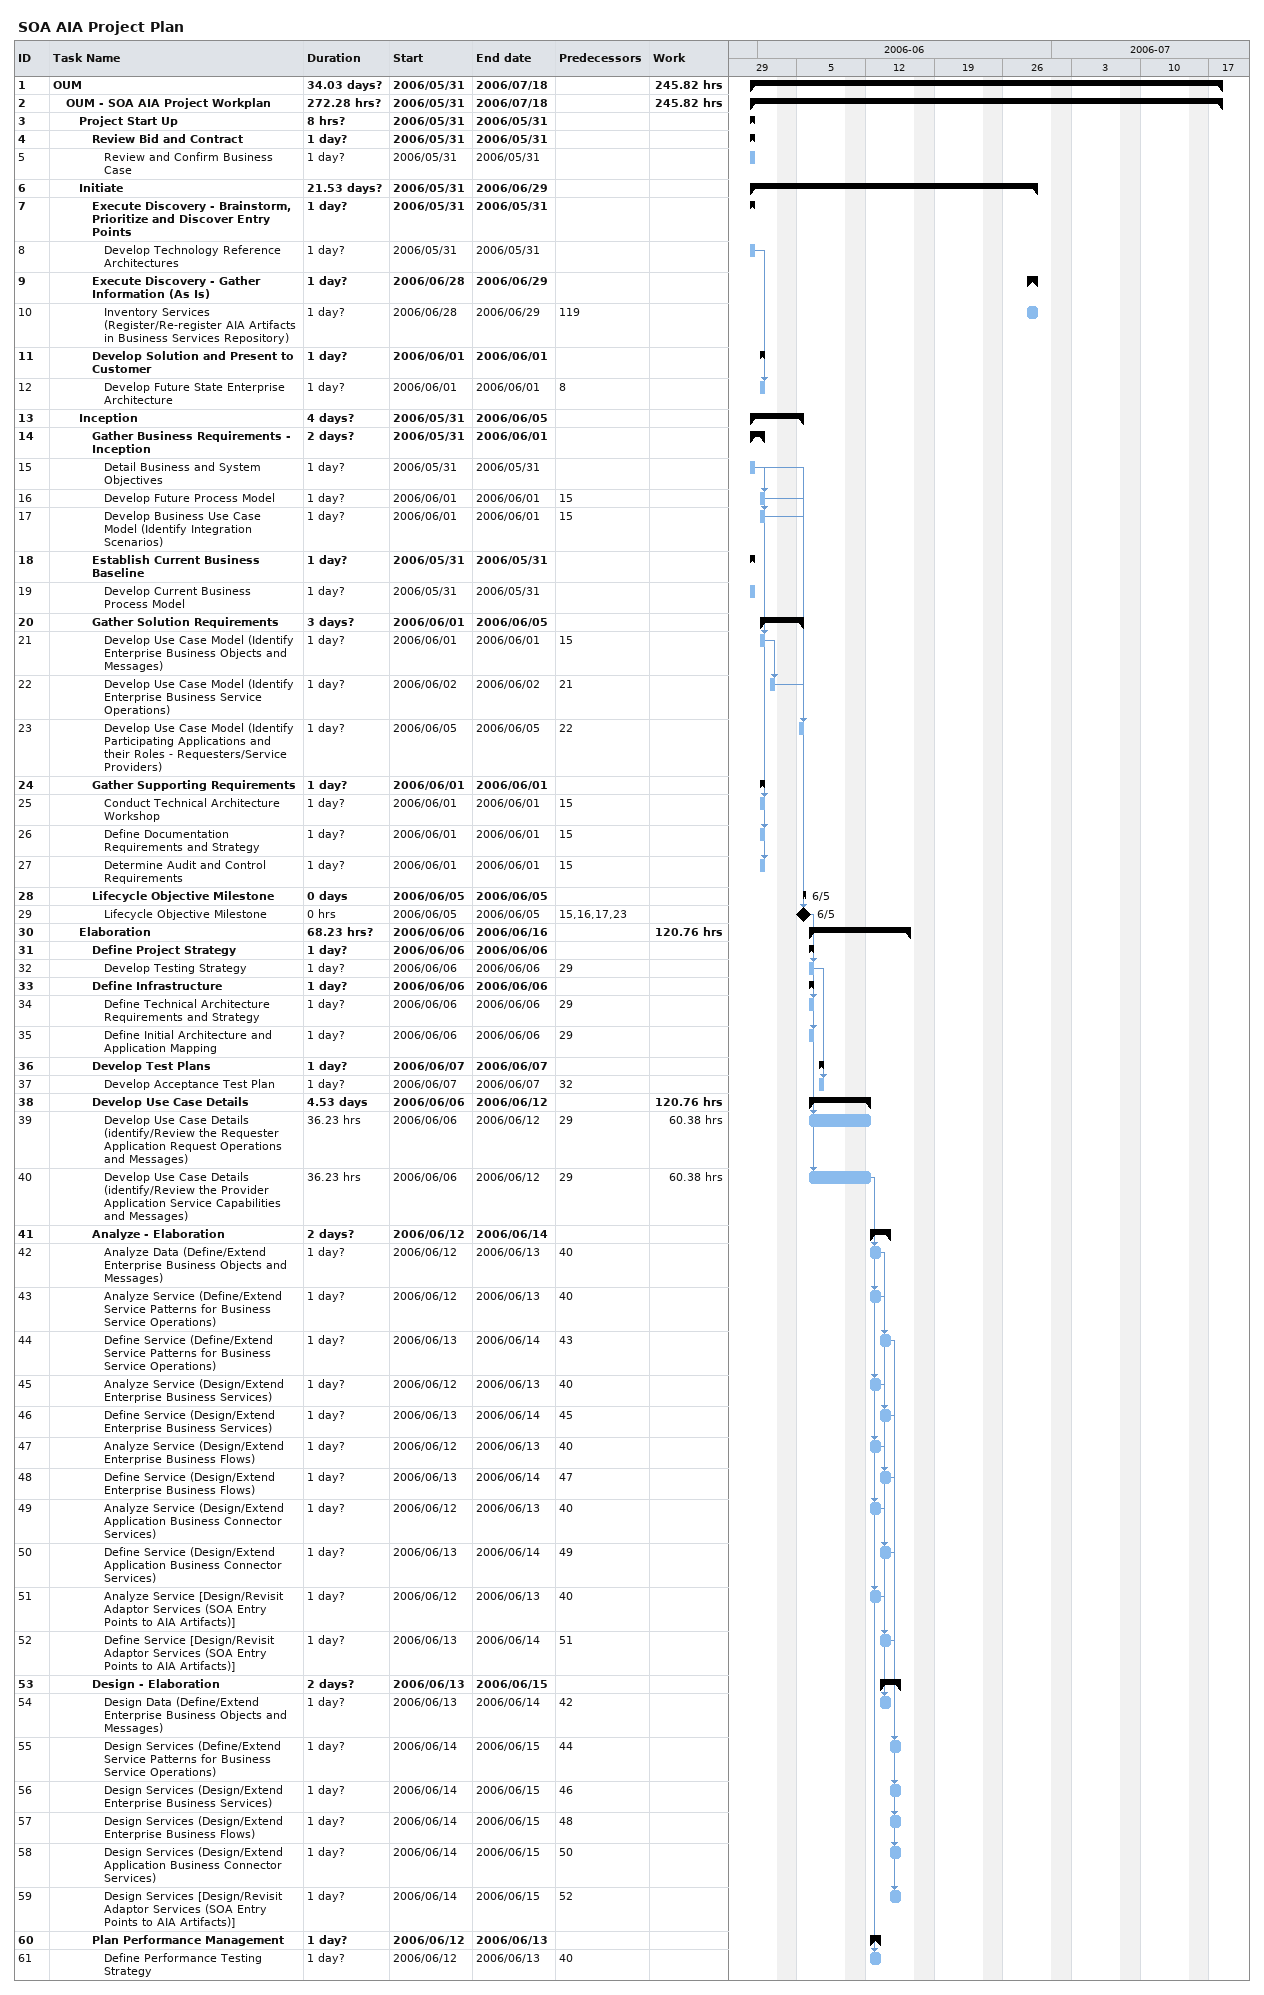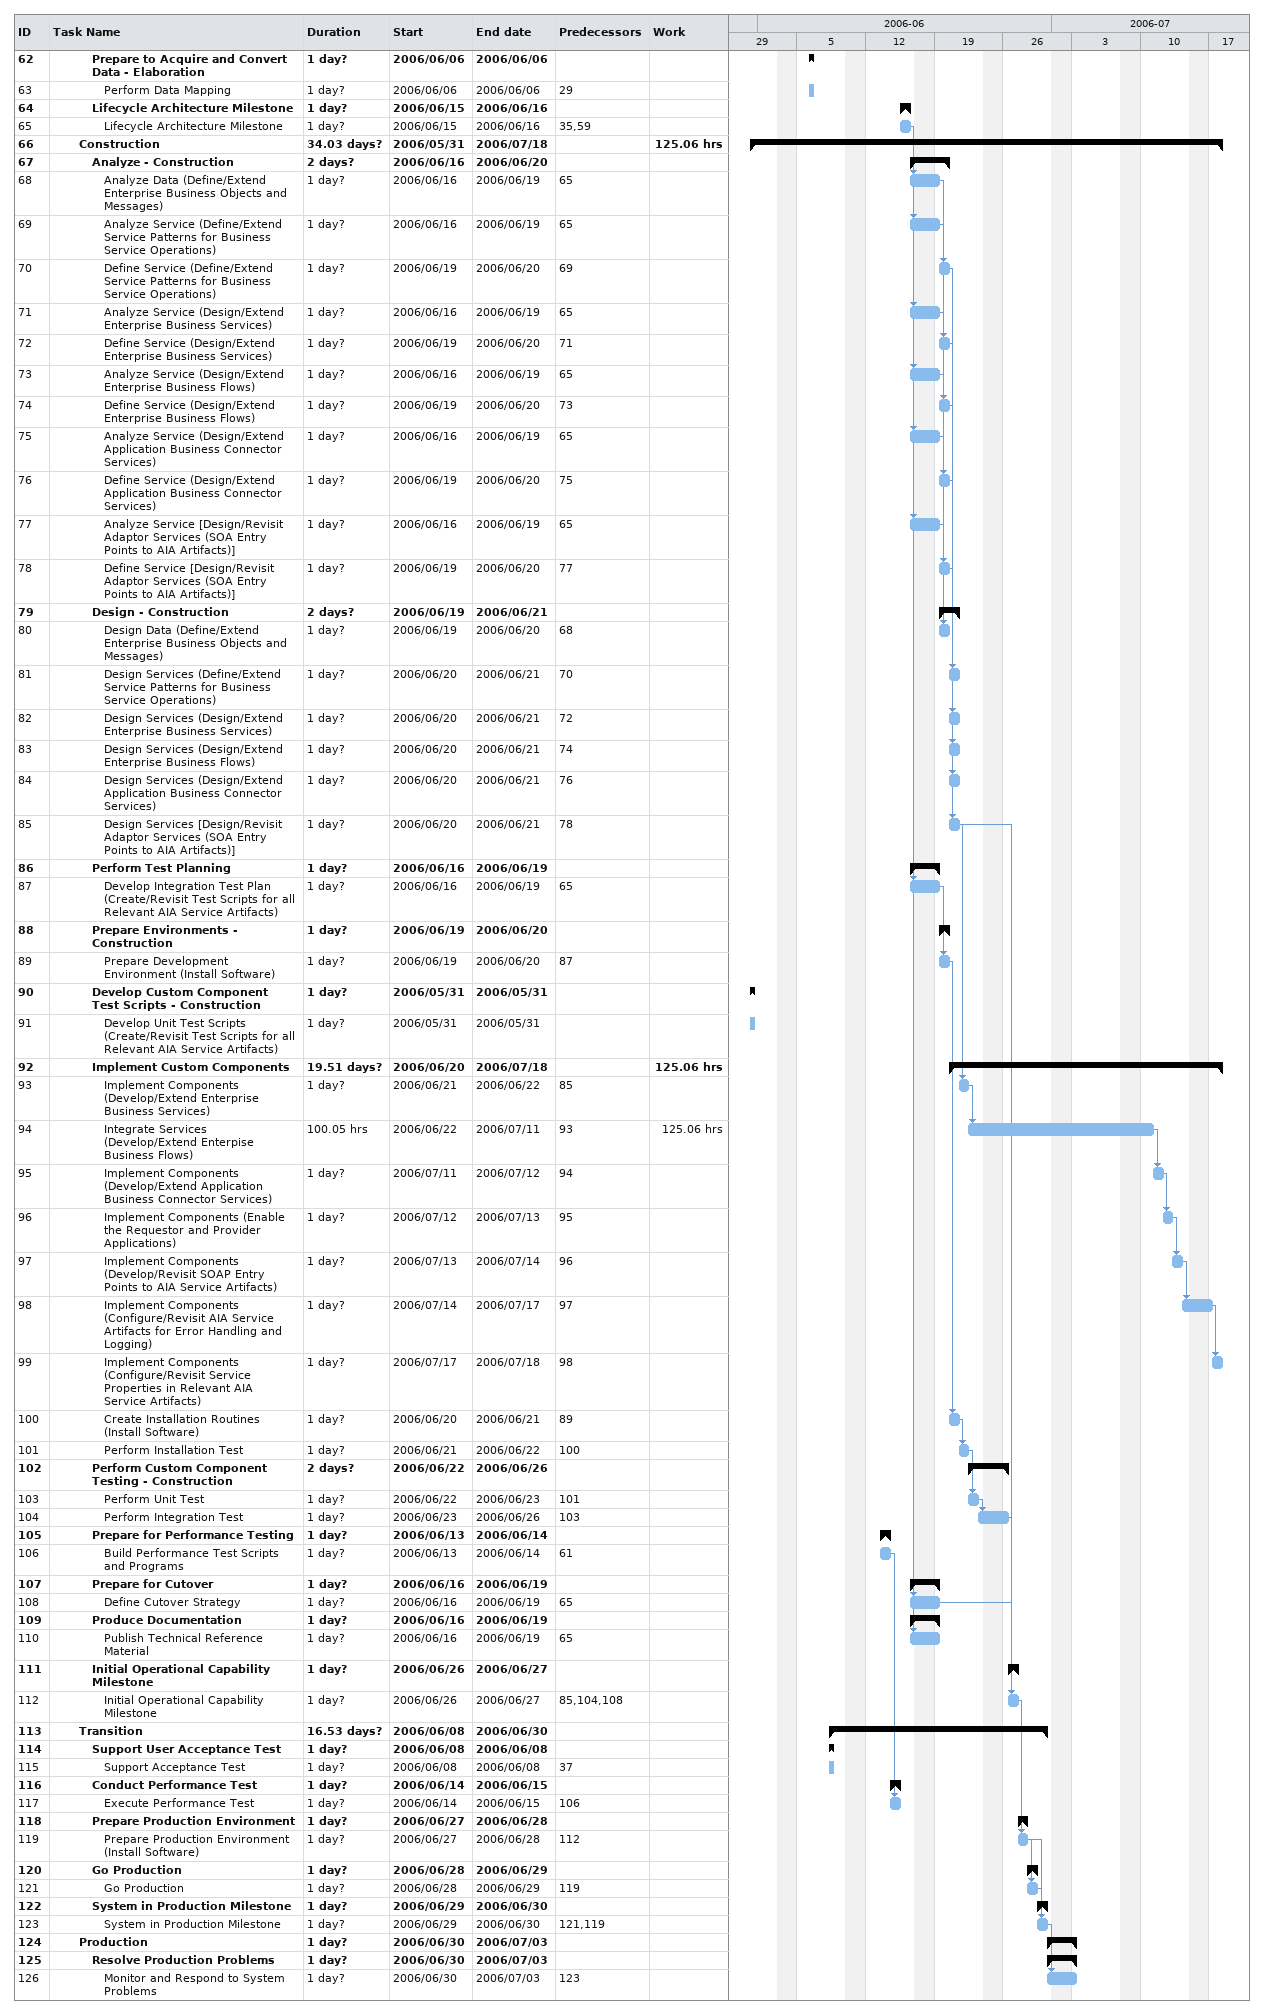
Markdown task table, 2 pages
SOA AIA Project Plan

| ID | Level | Task | Duration | Start | Finish | Predecessors | Work (h) |
|---|---|---|---|---|---|---|---|
| 1 | 1 | **OUM** | 34.03d? | 2006-05-31 | 2006-07-18 |  | 245.82 |
| 2 | 2 | **OUM - SOA AIA Project Workplan** | 272.28h? | 2006-05-31 | 2006-07-18 |  | 245.82 |
| 3 | 3 | **Project Start Up** | 8h? | 2006-05-31 | 2006-05-31 |  |  |
| 4 | 4 | **Review Bid and Contract** | 1d? | 2006-05-31 | 2006-05-31 |  |  |
| 5 | 5 | Review and Confirm Business Case | 1d? | 2006-05-31 | 2006-05-31 |  |  |
| 6 | 3 | **Initiate** | 21.53d? | 2006-05-31 | 2006-06-29 |  |  |
| 7 | 4 | **Execute Discovery - Brainstorm, Prioritize and Discover Entry Points** | 1d? | 2006-05-31 | 2006-05-31 |  |  |
| 8 | 5 | Develop Technology Reference Architectures | 1d? | 2006-05-31 | 2006-05-31 |  |  |
| 9 | 4 | **Execute Discovery - Gather Information (As Is)** | 1d? | 2006-06-28 | 2006-06-29 |  |  |
| 10 | 5 | Inventory Services (Register/Re-register AIA Artifacts in Business Services Repository) | 1d? | 2006-06-28 | 2006-06-29 | 119 |  |
| 11 | 4 | **Develop Solution and Present to Customer** | 1d? | 2006-06-01 | 2006-06-01 |  |  |
| 12 | 5 | Develop Future State Enterprise Architecture | 1d? | 2006-06-01 | 2006-06-01 | 8 |  |
| 13 | 3 | **Inception** | 4d? | 2006-05-31 | 2006-06-05 |  |  |
| 14 | 4 | **Gather Business Requirements - Inception** | 2d? | 2006-05-31 | 2006-06-01 |  |  |
| 15 | 5 | Detail Business and System Objectives | 1d? | 2006-05-31 | 2006-05-31 |  |  |
| 16 | 5 | Develop Future Process Model | 1d? | 2006-06-01 | 2006-06-01 | 15 |  |
| 17 | 5 | Develop Business Use Case Model (Identify Integration Scenarios) | 1d? | 2006-06-01 | 2006-06-01 | 15 |  |
| 18 | 4 | **Establish Current Business Baseline** | 1d? | 2006-05-31 | 2006-05-31 |  |  |
| 19 | 5 | Develop Current Business Process Model | 1d? | 2006-05-31 | 2006-05-31 |  |  |
| 20 | 4 | **Gather Solution Requirements** | 3d? | 2006-06-01 | 2006-06-05 |  |  |
| 21 | 5 | Develop Use Case Model (Identify Enterprise Business Objects and Messages) | 1d? | 2006-06-01 | 2006-06-01 | 15 |  |
| 22 | 5 | Develop Use Case Model (Identify Enterprise Business Service Operations) | 1d? | 2006-06-02 | 2006-06-02 | 21 |  |
| 23 | 5 | Develop Use Case Model (Identify Participating Applications and their Roles - Requesters/Service Providers) | 1d? | 2006-06-05 | 2006-06-05 | 22 |  |
| 24 | 4 | **Gather Supporting Requirements** | 1d? | 2006-06-01 | 2006-06-01 |  |  |
| 25 | 5 | Conduct Technical Architecture Workshop | 1d? | 2006-06-01 | 2006-06-01 | 15 |  |
| 26 | 5 | Define Documentation Requirements and Strategy | 1d? | 2006-06-01 | 2006-06-01 | 15 |  |
| 27 | 5 | Determine Audit and Control Requirements | 1d? | 2006-06-01 | 2006-06-01 | 15 |  |
| 28 | 4 | **Lifecycle Objective Milestone** | 0d | 2006-06-05 | 2006-06-05 |  |  |
| 29 | 5 | Lifecycle Objective Milestone | 0h | 2006-06-05 | 2006-06-05 | 15, 16, 17, 23 |  |
| 30 | 3 | **Elaboration** | 68.23h? | 2006-06-06 | 2006-06-16 |  | 120.76 |
| 31 | 4 | **Define Project Strategy** | 1d? | 2006-06-06 | 2006-06-06 |  |  |
| 32 | 5 | Develop Testing Strategy | 1d? | 2006-06-06 | 2006-06-06 | 29 |  |
| 33 | 4 | **Define Infrastructure** | 1d? | 2006-06-06 | 2006-06-06 |  |  |
| 34 | 5 | Define Technical Architecture Requirements and Strategy | 1d? | 2006-06-06 | 2006-06-06 | 29 |  |
| 35 | 5 | Define Initial Architecture and Application Mapping | 1d? | 2006-06-06 | 2006-06-06 | 29 |  |
| 36 | 4 | **Develop Test Plans** | 1d? | 2006-06-07 | 2006-06-07 |  |  |
| 37 | 5 | Develop Acceptance Test Plan | 1d? | 2006-06-07 | 2006-06-07 | 32 |  |
| 38 | 4 | **Develop Use Case Details** | 4.53d | 2006-06-06 | 2006-06-12 |  | 120.76 |
| 39 | 5 | Develop Use Case Details (identify/Review the Requester Application Request Operations and Messages) | 36.23h | 2006-06-06 | 2006-06-12 | 29 | 60.38 |
| 40 | 5 | Develop Use Case Details (identify/Review the Provider Application Service Capabilities and Messages) | 36.23h | 2006-06-06 | 2006-06-12 | 29 | 60.38 |
| 41 | 4 | **Analyze - Elaboration** | 2d? | 2006-06-12 | 2006-06-14 |  |  |
| 42 | 5 | Analyze Data (Define/Extend Enterprise Business Objects and Messages) | 1d? | 2006-06-12 | 2006-06-13 | 40 |  |
| 43 | 5 | Analyze Service (Define/Extend Service Patterns for Business Service Operations) | 1d? | 2006-06-12 | 2006-06-13 | 40 |  |
| 44 | 5 | Define Service (Define/Extend Service Patterns for Business Service Operations) | 1d? | 2006-06-13 | 2006-06-14 | 43 |  |
| 45 | 5 | Analyze Service (Design/Extend Enterprise Business Services) | 1d? | 2006-06-12 | 2006-06-13 | 40 |  |
| 46 | 5 | Define Service (Design/Extend Enterprise Business Services) | 1d? | 2006-06-13 | 2006-06-14 | 45 |  |
| 47 | 5 | Analyze Service (Design/Extend Enterprise Business Flows) | 1d? | 2006-06-12 | 2006-06-13 | 40 |  |
| 48 | 5 | Define Service (Design/Extend Enterprise Business Flows) | 1d? | 2006-06-13 | 2006-06-14 | 47 |  |
| 49 | 5 | Analyze Service (Design/Extend Application Business Connector Services) | 1d? | 2006-06-12 | 2006-06-13 | 40 |  |
| 50 | 5 | Define Service (Design/Extend Application Business Connector Services) | 1d? | 2006-06-13 | 2006-06-14 | 49 |  |
| 51 | 5 | Analyze Service [Design/Revisit Adaptor Services (SOA Entry Points to AIA Artifacts)] | 1d? | 2006-06-12 | 2006-06-13 | 40 |  |
| 52 | 5 | Define Service [Design/Revisit Adaptor Services (SOA Entry Points to AIA Artifacts)] | 1d? | 2006-06-13 | 2006-06-14 | 51 |  |
| 53 | 4 | **Design - Elaboration** | 2d? | 2006-06-13 | 2006-06-15 |  |  |
| 54 | 5 | Design Data (Define/Extend Enterprise Business Objects and Messages) | 1d? | 2006-06-13 | 2006-06-14 | 42 |  |
| 55 | 5 | Design Services (Define/Extend Service Patterns for Business Service Operations) | 1d? | 2006-06-14 | 2006-06-15 | 44 |  |
| 56 | 5 | Design Services (Design/Extend Enterprise Business Services) | 1d? | 2006-06-14 | 2006-06-15 | 46 |  |
| 57 | 5 | Design Services (Design/Extend Enterprise Business Flows) | 1d? | 2006-06-14 | 2006-06-15 | 48 |  |
| 58 | 5 | Design Services (Design/Extend Application Business Connector Services) | 1d? | 2006-06-14 | 2006-06-15 | 50 |  |
| 59 | 5 | Design Services [Design/Revisit Adaptor Services (SOA Entry Points to AIA Artifacts)] | 1d? | 2006-06-14 | 2006-06-15 | 52 |  |
| 60 | 4 | **Plan Performance Management** | 1d? | 2006-06-12 | 2006-06-13 |  |  |
| 61 | 5 | Define Performance Testing Strategy | 1d? | 2006-06-12 | 2006-06-13 | 40 |  |
| 62 | 4 | **Prepare to Acquire and Convert Data - Elaboration** | 1d? | 2006-06-06 | 2006-06-06 |  |  |
| 63 | 5 | Perform Data Mapping | 1d? | 2006-06-06 | 2006-06-06 | 29 |  |
| 64 | 4 | **Lifecycle Architecture Milestone** | 1d? | 2006-06-15 | 2006-06-16 |  |  |
| 65 | 5 | Lifecycle Architecture Milestone | 1d? | 2006-06-15 | 2006-06-16 | 35, 59 |  |
| 66 | 3 | **Construction** | 34.03d? | 2006-05-31 | 2006-07-18 |  | 125.06 |
| 67 | 4 | **Analyze - Construction** | 2d? | 2006-06-16 | 2006-06-20 |  |  |
| 68 | 5 | Analyze Data (Define/Extend Enterprise Business Objects and Messages) | 1d? | 2006-06-16 | 2006-06-19 | 65 |  |
| 69 | 5 | Analyze Service (Define/Extend Service Patterns for Business Service Operations) | 1d? | 2006-06-16 | 2006-06-19 | 65 |  |
| 70 | 5 | Define Service (Define/Extend Service Patterns for Business Service Operations) | 1d? | 2006-06-19 | 2006-06-20 | 69 |  |
| 71 | 5 | Analyze Service (Design/Extend Enterprise Business Services) | 1d? | 2006-06-16 | 2006-06-19 | 65 |  |
| 72 | 5 | Define Service (Design/Extend Enterprise Business Services) | 1d? | 2006-06-19 | 2006-06-20 | 71 |  |
| 73 | 5 | Analyze Service (Design/Extend Enterprise Business Flows) | 1d? | 2006-06-16 | 2006-06-19 | 65 |  |
| 74 | 5 | Define Service (Design/Extend Enterprise Business Flows) | 1d? | 2006-06-19 | 2006-06-20 | 73 |  |
| 75 | 5 | Analyze Service (Design/Extend Application Business Connector Services) | 1d? | 2006-06-16 | 2006-06-19 | 65 |  |
| 76 | 5 | Define Service (Design/Extend Application Business Connector Services) | 1d? | 2006-06-19 | 2006-06-20 | 75 |  |
| 77 | 5 | Analyze Service [Design/Revisit Adaptor Services (SOA Entry Points to AIA Artifacts)] | 1d? | 2006-06-16 | 2006-06-19 | 65 |  |
| 78 | 5 | Define Service [Design/Revisit Adaptor Services (SOA Entry Points to AIA Artifacts)] | 1d? | 2006-06-19 | 2006-06-20 | 77 |  |
| 79 | 4 | **Design - Construction** | 2d? | 2006-06-19 | 2006-06-21 |  |  |
| 80 | 5 | Design Data (Define/Extend Enterprise Business Objects and Messages) | 1d? | 2006-06-19 | 2006-06-20 | 68 |  |
| 81 | 5 | Design Services (Define/Extend Service Patterns for Business Service Operations) | 1d? | 2006-06-20 | 2006-06-21 | 70 |  |
| 82 | 5 | Design Services (Design/Extend Enterprise Business Services) | 1d? | 2006-06-20 | 2006-06-21 | 72 |  |
| 83 | 5 | Design Services (Design/Extend Enterprise Business Flows) | 1d? | 2006-06-20 | 2006-06-21 | 74 |  |
| 84 | 5 | Design Services (Design/Extend Application Business Connector Services) | 1d? | 2006-06-20 | 2006-06-21 | 76 |  |
| 85 | 5 | Design Services [Design/Revisit Adaptor Services (SOA Entry Points to AIA Artifacts)] | 1d? | 2006-06-20 | 2006-06-21 | 78 |  |
| 86 | 4 | **Perform Test Planning** | 1d? | 2006-06-16 | 2006-06-19 |  |  |
| 87 | 5 | Develop Integration Test Plan (Create/Revisit Test Scripts for all Relevant AIA Service Artifacts) | 1d? | 2006-06-16 | 2006-06-19 | 65 |  |
| 88 | 4 | **Prepare Environments - Construction** | 1d? | 2006-06-19 | 2006-06-20 |  |  |
| 89 | 5 | Prepare Development Environment (Install Software) | 1d? | 2006-06-19 | 2006-06-20 | 87 |  |
| 90 | 4 | **Develop Custom Component Test Scripts - Construction** | 1d? | 2006-05-31 | 2006-05-31 |  |  |
| 91 | 5 | Develop Unit Test Scripts (Create/Revisit Test Scripts for all Relevant AIA Service Artifacts) | 1d? | 2006-05-31 | 2006-05-31 |  |  |
| 92 | 4 | **Implement Custom Components** | 19.51d? | 2006-06-20 | 2006-07-18 |  | 125.06 |
| 93 | 5 | Implement Components (Develop/Extend Enterprise Business Services) | 1d? | 2006-06-21 | 2006-06-22 | 85 |  |
| 94 | 5 | Integrate Services (Develop/Extend Enterpise Business Flows) | 100.05h | 2006-06-22 | 2006-07-11 | 93 | 125.06 |
| 95 | 5 | Implement Components (Develop/Extend Application Business Connector Services) | 1d? | 2006-07-11 | 2006-07-12 | 94 |  |
| 96 | 5 | Implement Components (Enable the Requestor and Provider Applications) | 1d? | 2006-07-12 | 2006-07-13 | 95 |  |
| 97 | 5 | Implement Components (Develop/Revisit SOAP Entry Points to AIA Service Artifacts) | 1d? | 2006-07-13 | 2006-07-14 | 96 |  |
| 98 | 5 | Implement Components (Configure/Revisit AIA Service Artifacts for Error Handling and Logging) | 1d? | 2006-07-14 | 2006-07-17 | 97 |  |
| 99 | 5 | Implement Components (Configure/Revisit Service Properties in Relevant AIA Service Artifacts) | 1d? | 2006-07-17 | 2006-07-18 | 98 |  |
| 100 | 5 | Create Installation Routines (Install Software) | 1d? | 2006-06-20 | 2006-06-21 | 89 |  |
| 101 | 5 | Perform Installation Test | 1d? | 2006-06-21 | 2006-06-22 | 100 |  |
| 102 | 4 | **Perform Custom Component Testing - Construction** | 2d? | 2006-06-22 | 2006-06-26 |  |  |
| 103 | 5 | Perform Unit Test | 1d? | 2006-06-22 | 2006-06-23 | 101 |  |
| 104 | 5 | Perform Integration Test | 1d? | 2006-06-23 | 2006-06-26 | 103 |  |
| 105 | 4 | **Prepare for Performance Testing** | 1d? | 2006-06-13 | 2006-06-14 |  |  |
| 106 | 5 | Build Performance Test Scripts and Programs | 1d? | 2006-06-13 | 2006-06-14 | 61 |  |
| 107 | 4 | **Prepare for Cutover** | 1d? | 2006-06-16 | 2006-06-19 |  |  |
| 108 | 5 | Define Cutover Strategy | 1d? | 2006-06-16 | 2006-06-19 | 65 |  |
| 109 | 4 | **Produce Documentation** | 1d? | 2006-06-16 | 2006-06-19 |  |  |
| 110 | 5 | Publish Technical Reference Material | 1d? | 2006-06-16 | 2006-06-19 | 65 |  |
| 111 | 4 | **Initial Operational Capability Milestone** | 1d? | 2006-06-26 | 2006-06-27 |  |  |
| 112 | 5 | Initial Operational Capability Milestone | 1d? | 2006-06-26 | 2006-06-27 | 85, 104, 108 |  |
| 113 | 3 | **Transition** | 16.53d? | 2006-06-08 | 2006-06-30 |  |  |
| 114 | 4 | **Support User Acceptance Test** | 1d? | 2006-06-08 | 2006-06-08 |  |  |
| 115 | 5 | Support Acceptance Test | 1d? | 2006-06-08 | 2006-06-08 | 37 |  |
| 116 | 4 | **Conduct Performance Test** | 1d? | 2006-06-14 | 2006-06-15 |  |  |
| 117 | 5 | Execute Performance Test | 1d? | 2006-06-14 | 2006-06-15 | 106 |  |
| 118 | 4 | **Prepare Production Environment** | 1d? | 2006-06-27 | 2006-06-28 |  |  |
| 119 | 5 | Prepare Production Environment (Install Software) | 1d? | 2006-06-27 | 2006-06-28 | 112 |  |
| 120 | 4 | **Go Production** | 1d? | 2006-06-28 | 2006-06-29 |  |  |
| 121 | 5 | Go Production | 1d? | 2006-06-28 | 2006-06-29 | 119 |  |
| 122 | 4 | **System in Production Milestone** | 1d? | 2006-06-29 | 2006-06-30 |  |  |
| 123 | 5 | System in Production Milestone | 1d? | 2006-06-29 | 2006-06-30 | 121, 119 |  |
| 124 | 3 | **Production** | 1d? | 2006-06-30 | 2006-07-03 |  |  |
| 125 | 4 | **Resolve Production Problems** | 1d? | 2006-06-30 | 2006-07-03 |  |  |
| 126 | 5 | Monitor and Respond to System Problems | 1d? | 2006-06-30 | 2006-07-03 | 123 |  |
